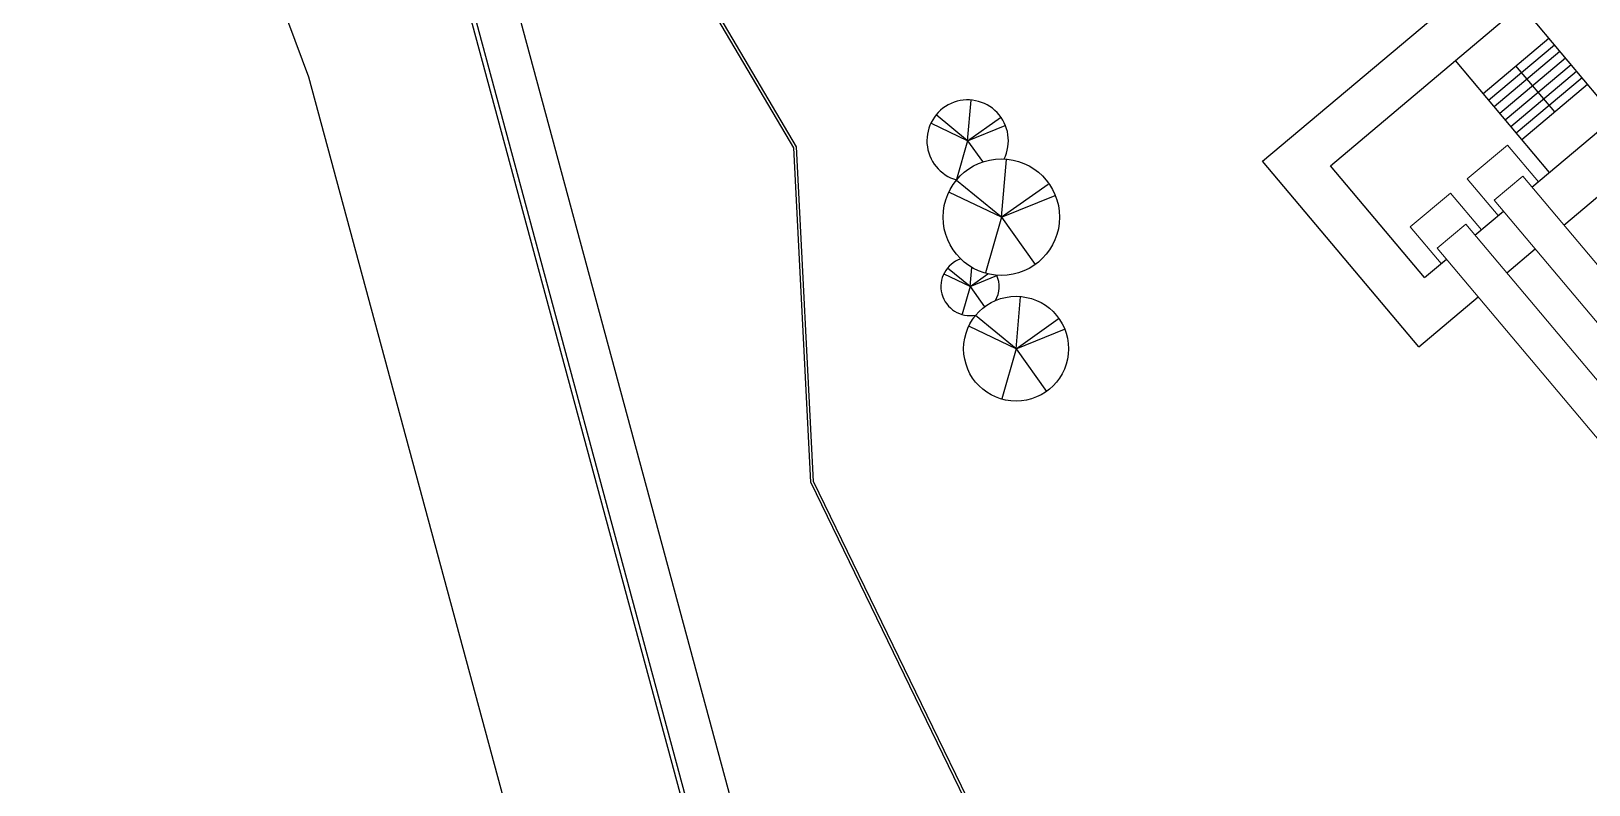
# Model space of a CAD drawing. Header units: millimetres. Extents: x 185 to 501, y 106 to 528.
# Drawn here: x 239 to 293.4, y 266.5 to 292.8 of the extents above; entities that cross this region are included whole.
import ezdxf

# ---------------------------------------------------------------- set-up
doc = ezdxf.new("R2010")
doc.units = ezdxf.units.MM
for name, color, linetype in [('aceras', 7, 'Continuous'), ('arboles', 84, 'Continuous'), ('cerca', 50, 'Continuous'), ('pavimento', 252, 'Continuous'), ('texto', 7, 'Continuous')]:
    doc.layers.add(name, color=color, linetype=linetype)
doc.layers.add('Paredes', color=141, linetype='Continuous', lineweight=9)
doc.styles.add('ATTR', font='romans.shx', dxfattribs={"width": 0.8, "height": 0.7})

# ---------------------------------------------------------------- blocks, each defined once
blk = doc.blocks.new('CLUMP4')
for p, q in [((0.075, -0.425), (-599.925, 1349.575)), ((-0.225, -0.025), (-278.175, 1469.475)), ((3398, -293.85), (2858.025, 921.15)), ((3397.75, -293.475), (3147.6, 1029.075)), ((-2100.925, -465), (-2520.925, 479.975)), ((-2101.125, -464.725), (-2295.7, 563.925)), ((0, 0), (-1432.075, 418.05)), ((0.025, 0), (1371.625, 613.675)), ((0, 0), (-1155.525, -951.225)), ((0, 0), (-888.5, -1183.5)), ((0, 0), (1323.925, -682.25)), ((3397.95, -293.45), (2109.075, 82.8)), ((3397.975, -293.45), (4632.4, 258.85)), ((-2100.975, -464.7), (-3103.45, -172.075)), ((-2100.975, -464.7), (-1496.775, -194.375)), ((3397.95, -293.45), (2357.975, -1149.55)), ((3397.95, -293.45), (2598.3, -1358.625)), ((3397.95, -293.45), (4589.5, -907.5)), ((-2100.975, -464.7), (-2909.85, -1130.55)), ((-2100.975, -464.7), (-2722.925, -1293.175)), ((-2100.975, -464.7), (-1174.225, -942.275)), ((1594.175, -1142.375), (1366.775, -630.7)), ((1594.05, -1142.15), (1455.05, -407.4)), ((1594.15, -1142.15), (1016.375, -1617.75)), ((1594.15, -1142.15), (1120.3, -1003.825)), ((1594.15, -1142.15), (1149.9, -1733.9)), ((1594.15, -1142.15), (2183.925, -878.275)), ((1594.15, -1142.15), (2256.125, -1483.275))]:
    blk.add_line(p, q)
for centre, radius in [((0.075, -0.425), 1500), ((3398, -293.85), 1350)]:
    blk.add_circle(centre, radius)
for centre, radius, start, end in [((-2100.925, -465), 1050, 52.09105, 333.029), ((1594.175, -1142.375), 750, 50.00407, 101.3809), ((1594.175, -1142.375), 750, 187.2069, 359.9176)]:
    blk.add_arc(centre, radius, start, end)
at = {"style": 'ATTR', "width": 0.8, "flags": 9}
blk.add_attdef('ESTCODE', (0, 0), '', height=157.919, dxfattribs=at)
blk = doc.blocks.new('new block')
at = {"xscale": 0.000999999996565748, "yscale": 0.001000000000203727, "zscale": 0.001}
blk.add_blockref('CLUMP4', (-1.324, 0.682), dxfattribs=at)

msp = doc.modelspace()

# ---------------------------------------------------------------- linework, layer by layer
at = {"layer": 'aceras'}
for points in [[(220.685, 526.299, -0.051149), (229.589, 487.578), (233.679, 410.147), (235.43, 377.517, 0.075485), (241.228, 311.192), (248.686, 291.171), (255.944, 264.301), (265.313, 139.313, -0.480676), (261.174, 136.03), (184.645, 135.349)], [(220.685, 526.299, -0.051149), (229.589, 487.578), (233.679, 410.147), (235.43, 377.517, 0.075485), (241.228, 311.192), (248.686, 291.171), (255.944, 264.301), (265.313, 139.313, -0.480676), (261.174, 136.03), (184.645, 135.349)], [(246.919, 320.826, 0.008844), (248.557, 313.432), (255.979, 293.508), (263.519, 265.596), (273.032, 138.686), (355.905, 138.686)], [(246.919, 320.826, 0.008844), (248.557, 313.432), (255.979, 293.508), (263.519, 265.596), (273.032, 138.686), (355.905, 138.686)], [(246.324, 316.423, 0.004082), (247.12, 312.994), (254.549, 293.05), (262.034, 265.342), (271.446, 139.776, 0.385731), (275.297, 136.436), (354.219, 136.436)], [(246.976, 312.95), (254.406, 293.004), (261.885, 265.316), (271.297, 139.762, 0.38586), (275.298, 136.286), (354.221, 136.286)], [(246.976, 312.95), (254.406, 293.004), (261.885, 265.316), (271.297, 139.762, 0.38586), (275.298, 136.286), (354.221, 136.286)], [(247.12, 312.994), (254.549, 293.05), (262.034, 265.342), (271.446, 139.776, 0.385731), (275.297, 136.436), (354.219, 136.436)]]:
    msp.add_lwpolyline(points, format="xyb", dxfattribs=at)
at = {"layer": 'cerca'}
for points in [[(275.108, 198.864), (271.979, 205.724), (268.555, 223.776), (272.169, 242.208), (270.179, 251.893), (272.556, 263.963), (266.217, 277.022), (265.623, 288.697), (257.105, 303.141), (251.309, 319.277), (258.435, 328.211), (258.058, 340.512), (264.812, 344.202)], [(275.199, 198.905), (272.075, 205.754), (268.657, 223.775), (272.271, 242.208), (270.281, 251.893), (272.661, 263.976), (266.316, 277.048), (265.722, 288.726), (257.196, 303.184), (251.422, 319.258), (258.536, 328.177), (258.159, 340.454), (264.86, 344.115)]]:
    msp.add_lwpolyline(points, dxfattribs=at)
at = {"layer": 'Paredes'}
for p, q in [((290.071, 286.866), (291.066, 287.703)), ((306.516, 269.337), (291.066, 287.703)), ((305.522, 268.5), (290.071, 286.866)), ((288.082, 285.192), (289.076, 286.029)), ((304.527, 267.663), (289.076, 286.029)), ((303.532, 266.827), (288.082, 285.192))]:
    msp.add_line(p, q, dxfattribs=at)
for points in [[(290.393, 286.483), (290.207, 286.327), (289.132, 287.605), (290.537, 288.788), (291.613, 287.509), (291.388, 287.32)], [(288.403, 284.809), (288.218, 284.653), (287.142, 285.932), (288.548, 287.114), (289.623, 285.835), (289.398, 285.646)]]:
    msp.add_lwpolyline(points, dxfattribs=at)
at = {"layer": 'pavimento'}
for p, q in [((281.989, 288.222), (291.602, 296.309)), ((292.499, 285.999), (297.702, 290.377)), ((287.44, 281.743), (281.989, 288.222)), ((290.509, 284.325), (291.504, 285.162)), ((287.44, 281.743), (289.515, 283.488))]:
    msp.add_line(p, q, dxfattribs=at)
at = {"layer": 'texto'}
for p, q in [((284.355, 288.068), (291.012, 293.669)), ((294.296, 289.766), (291.012, 293.669)), ((289.682, 290.59), (291.978, 292.521)), ((289.876, 290.36), (292.171, 292.291)), ((290.069, 290.131), (292.364, 292.062)), ((292, 287.835), (288.717, 291.738)), ((290.262, 289.901), (292.557, 291.832)), ((290.455, 289.671), (292.751, 291.603)), ((292.182, 289.948), (290.83, 291.555)), ((290.648, 289.442), (292.944, 291.373)), ((290.841, 289.212), (293.137, 291.144)), ((291.034, 288.983), (293.33, 290.914)), ((291.388, 287.32), (294.296, 289.766)), ((287.638, 284.165), (284.355, 288.068)), ((289.398, 285.646), (290.393, 286.483)), ((287.638, 284.165), (288.403, 284.809))]:
    msp.add_line(p, q, dxfattribs=at)

# ---------------------------------------------------------------- block references
at = {"layer": 'arboles', "linetype": 'Continuous', "xscale": 1.354679381773452, "yscale": 1.354679381773479, "zscale": 1.354679381773469, "rotation": 281.3221332206409}
msp.add_blockref('new block', (272.315, 284.334), dxfattribs=at)

doc.saveas('drawing.dxf')
